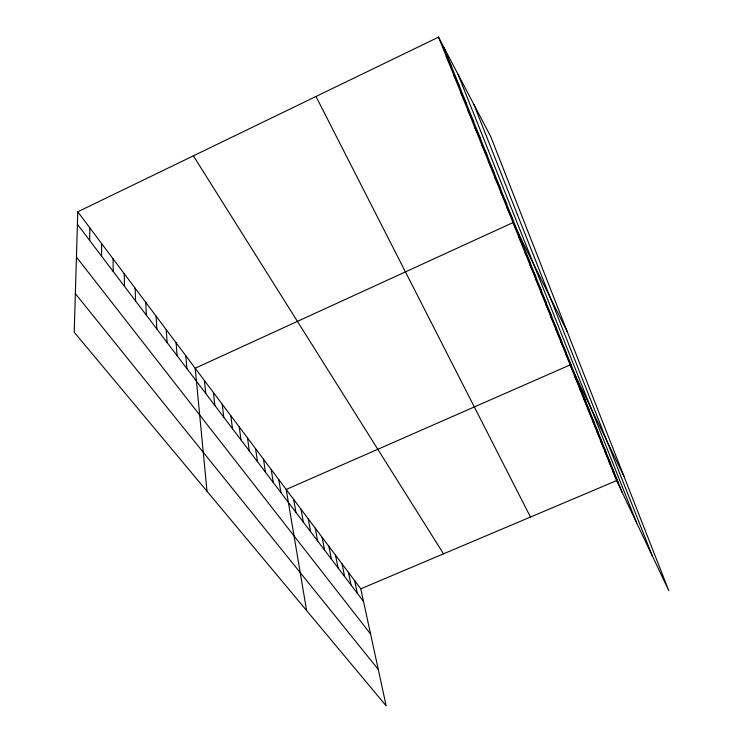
<?xml version="1.0" encoding="UTF-8"?>
<svg xmlns="http://www.w3.org/2000/svg" width="743" height="743" viewBox="0 0 743 743"><rect width="100%" height="100%" fill="white"/><g stroke="black" fill="none" stroke-linecap="round" stroke-linejoin="round"><path stroke-width="1.11" d="M101.596 256.186L101.596 243.528M89.662 240.453L89.838 227.869M77.774 211.801L74.226 332.242L386.174 705.85L360.773 588.818L77.774 211.801L438.528 37.15L490.77 136.675L668.774 590.601L616.588 480.619L438.528 37.15M360.773 588.818L616.588 480.619M75.359 293.643L378.28 669.462M76.445 257.069L370.59 634.02M77.411 224.302L363.522 601.458M193.384 155.835L443.506 553.832M446.218 56.301L451.651 66.731M453.694 74.941L459.183 85.519M460.985 93.079L466.502 103.797M468.081 110.753L473.635 121.601M474.991 127.972L480.572 138.932M315.989 96.479L530.465 517.044M481.724 144.746L487.343 155.807M488.29 161.101L493.928 172.265M494.699 177.048L500.355 188.304M500.949 192.604L506.624 203.944M507.042 207.789L512.735 219.194M567.28 331.787L512.995 222.603L195.195 368.231L207.009 491.272M518.8 237.073L524.521 248.608M524.474 251.199L530.196 262.79M530.019 265.01L535.749 276.647M535.434 278.495L541.173 290.179M540.728 291.674L546.467 303.395M545.901 304.565L551.64 316.323M550.962 317.168L556.702 328.954M555.913 329.493L561.652 341.306M560.751 341.557L566.491 353.389M565.497 353.362L571.228 365.212M623.953 476.3L570.132 364.915L286.204 489.47L306.618 610.56M574.813 376.571L580.543 388.45M579.391 387.976L585.112 399.864M583.877 399.14L589.589 411.028M588.261 410.071L593.963 421.959M592.561 420.77L598.254 432.667M596.768 431.256L602.452 443.153M600.892 441.528L606.567 453.416M604.941 451.595L610.597 463.474M608.898 461.468L614.545 473.337M612.78 471.136L618.417 482.996M443.915 47.422L622.216 492.47M458.078 74.402L636.714 523.026M473.95 104.633L652.512 556.331M354.643 580.654L357.346 593.323M348.393 572.324L351.058 585.029M342.021 563.835L344.641 576.568M335.52 555.179L338.093 567.949M328.898 546.346L331.424 559.145M322.137 537.347L324.607 550.173M315.236 528.152L317.66 541.006M308.206 518.781L310.574 531.663M301.017 509.215L303.33 522.115M293.689 499.445L295.937 512.373M278.783 479.588L280.9 492.553M271.214 469.502L273.257 482.476M263.477 459.193L265.455 472.186M255.583 448.679L257.477 461.672M247.512 437.924L249.332 450.936M239.265 426.946L241.001 439.958M230.841 415.718L232.485 428.73M222.231 404.238L223.782 417.26M213.417 392.508L214.876 405.52M204.418 380.509L205.765 393.511M185.769 355.665L186.902 368.639M176.119 342.811L177.131 355.758M166.228 329.641L167.119 342.569M156.114 316.156L156.866 329.047M145.739 302.345L146.362 315.199M135.115 288.182L135.588 300.999M124.22 273.675L124.545 286.445M113.057 258.796L113.215 271.511"/></g></svg>
